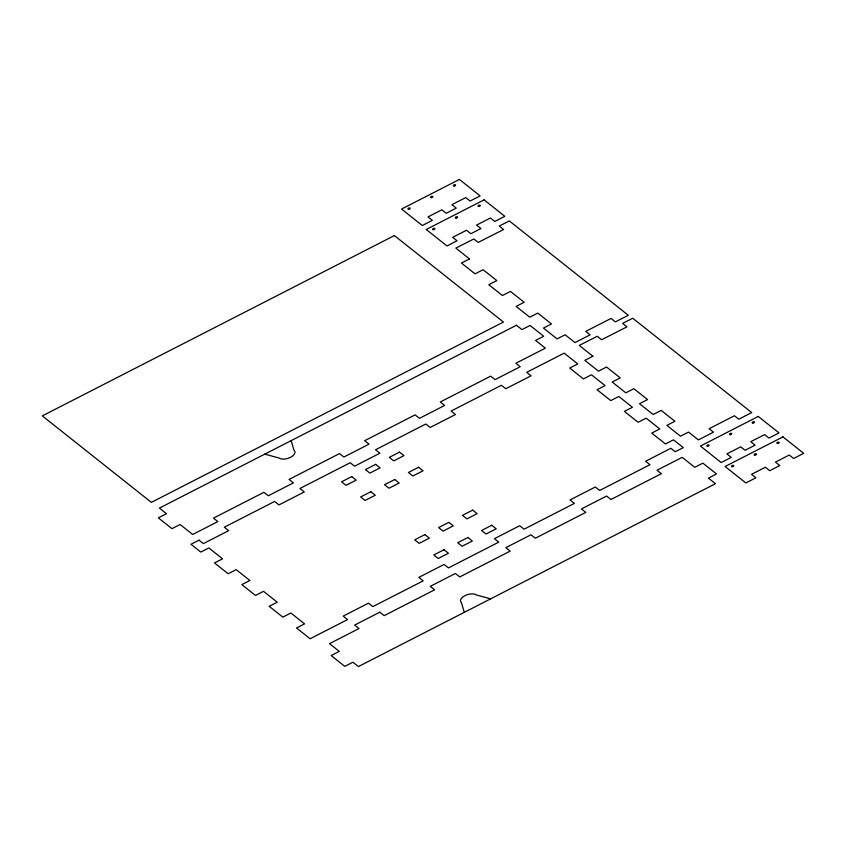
<?xml version="1.0" encoding="UTF-8"?>
<svg xmlns="http://www.w3.org/2000/svg" width="846" height="846" viewBox="0 0 846 846"><rect width="100%" height="100%" fill="white"/><g stroke="black" fill="none" stroke-linecap="round" stroke-linejoin="round"><path stroke-width="1.27" d="M264.787 454.143L278.863 457.94A8.851 4.547 -16.7 0 0 290.506 457.337A8.851 4.547 -16.7 0 0 293.953 450.209L291.161 440.639M490.648 598.841L476.573 595.034A8.851 4.547 -16.7 0 0 464.919 595.647A8.851 4.547 -16.7 0 0 461.482 602.764L464.274 612.345M459.389 179.437L401.543 209.057L422.302 225.522L432.359 220.372L428.002 216.904L441.834 209.829L446.191 213.287L456.248 208.127L451.891 204.669L465.723 197.594L470.08 201.052L480.147 195.891L459.389 179.437M394.384 235.569L42.3 415.883L151.349 502.365L503.433 322.04L394.384 235.569M484.071 199.857L426.225 229.478L446.984 245.943L457.041 240.793L452.684 237.335L466.516 230.249L470.873 233.708L480.94 228.557L476.573 225.089L490.405 218.014L494.762 221.472L504.829 216.322L484.071 199.857M469.477 258.908L461.43 263.032L475.061 273.84L483.108 269.715L496.824 280.597L488.777 284.711L502.408 295.518L510.455 291.405L524.16 302.276L516.113 306.4L529.744 317.208L537.792 313.083L551.507 323.965L543.46 328.079L557.091 338.897L565.139 334.773L574.994 342.588L590.085 334.857L585.728 331.399L611.024 318.445L615.38 321.903L628.314 315.283L509.345 220.943L499.246 226.062L503.56 229.541L478.191 242.432L473.866 238.953L455.857 248.111L469.477 258.908M516.451 325.255L159.418 508.108L166.461 513.691L158.339 517.858L171.971 528.665L180.092 524.499L192.677 534.482L217.824 521.601L213.467 518.143L263.91 492.309L268.277 495.767L293.425 482.886L289.057 479.428L339.51 453.593L343.867 457.052L369.015 444.171L364.658 440.713L415.1 414.868L419.468 418.336L444.615 405.456L440.258 401.998L490.701 376.153L495.069 379.611L520.216 366.73L515.849 363.272L545.353 348.171L535.581 340.42L543.703 336.253L530.072 325.446L521.95 329.612L516.451 325.255M199.022 540.16L190.974 544.285L200.788 552.068L208.835 547.944L222.54 558.825L214.493 562.939L228.124 573.747L236.171 569.633L249.887 580.504L241.84 584.628L255.471 595.436L263.518 591.312L277.234 602.193L269.187 606.307L282.818 617.125L290.865 613.001L304.581 623.872L296.534 627.996L310.101 638.762L347.579 619.568L343.212 616.11L368.518 603.156L372.875 606.614L423.18 580.853L418.812 577.395L444.108 564.441L448.475 567.899L498.77 542.138L494.413 538.68L519.708 525.726L524.076 529.184L574.371 503.423L570.003 499.965L595.309 487L599.666 490.469L649.971 464.708L645.604 461.25L670.899 448.285L675.267 451.743L683.314 447.629L673.501 439.846L665.453 443.96L651.737 433.089L659.785 428.964L646.154 418.157L638.106 422.281L624.39 411.41L632.438 407.286L618.807 396.478L610.759 400.592L597.054 389.72L605.102 385.596L591.47 374.789L583.423 378.913L569.707 368.042L577.755 363.917L564.176 353.152L526.709 372.335L531.066 375.804L505.771 388.758L501.403 385.3L451.108 411.061L455.465 414.519L430.17 427.473L425.813 424.015L375.508 449.776L379.875 453.234L354.569 466.188L350.212 462.73L299.918 488.491L304.274 491.949L278.979 504.903L274.612 501.445L224.317 527.206L228.674 530.664L203.378 543.618L199.022 540.16M351.756 476.594L341.551 481.818L345.993 485.34L356.198 480.116L351.756 476.594M375.645 464.359L365.44 469.583L369.882 473.104L380.097 467.88L375.645 464.359M399.545 452.124L389.329 457.348L393.771 460.869L403.986 455.645L399.545 452.124M592.887 356.219L584.84 360.343L598.471 371.151L606.519 367.027L620.224 377.908L612.176 382.022L625.807 392.84L633.855 388.716L647.571 399.587L639.523 403.711L653.154 414.519L661.202 410.395L674.918 421.276L666.87 425.39L680.501 436.208L688.549 432.084L698.405 439.899L713.495 432.169L709.128 428.711L734.434 415.756L738.791 419.214L751.724 412.594L632.755 318.255L622.645 323.373L626.971 326.852L601.591 339.743L597.276 336.264L579.267 345.422L592.887 356.219M370.844 491.727L360.629 496.951L365.07 500.472L375.286 495.248L370.844 491.727M394.733 479.492L384.518 484.716L388.97 488.237L399.175 483.013L394.733 479.492M418.622 467.256L408.417 472.48L412.859 476.002L423.063 470.778L418.622 467.256M424.914 534.609L414.699 539.833L419.151 543.354L429.356 538.13L424.914 534.609M448.803 522.373L438.598 527.597L443.04 531.119L453.245 525.895L448.803 522.373M472.692 510.127L462.487 515.362L466.929 518.884L477.144 513.659L472.692 510.127M443.991 549.741L433.787 554.965L438.228 558.487L448.443 553.263L443.991 549.741M467.891 537.506L457.675 542.73L462.117 546.252L472.332 541.028L467.891 537.506M491.78 525.271L481.564 530.495L486.016 534.016L496.221 528.792L491.78 525.271M758.259 416.444L700.425 446.075L721.173 462.529L731.23 457.379L726.873 453.921L740.705 446.836L745.062 450.294L755.129 445.144L750.762 441.686L764.594 434.601L768.961 438.059L779.018 432.909L758.259 416.444M379.801 612.197L354.643 625.078L359.011 628.536L329.506 643.647L339.288 651.399L331.156 655.555L344.787 666.362L352.919 662.207L358.408 666.563L715.441 483.711L708.398 478.117L716.52 473.961L702.889 463.153L694.767 467.309L682.183 457.337L657.035 470.217L661.403 473.675L610.949 499.51L606.593 496.052L581.435 508.932L585.802 512.39L535.349 538.225L530.992 534.767L505.845 547.648L510.201 551.106L459.759 576.94L455.391 573.482L430.244 586.363L434.611 589.821L384.158 615.655L379.801 612.197M782.941 436.874L725.107 466.495L745.855 482.95L755.922 477.8L751.555 474.342L765.387 467.256L769.754 470.714L779.811 465.564L775.444 462.106L789.276 455.021L793.643 458.479L803.7 453.329L782.941 436.874M754.907 455.063A1.184 0.603 -16.7 0 0 756.472 454.059A1.184 0.603 -16.7 0 0 754.632 454.048A1.184 0.603 -16.7 0 0 754.907 455.063M732.213 466.685A1.184 0.603 -16.7 0 0 733.768 465.681A1.184 0.603 -16.7 0 0 731.938 465.67A1.184 0.603 -16.7 0 0 732.213 466.685M777.601 443.441A1.184 0.603 -16.7 0 0 779.166 442.437A1.184 0.603 -16.7 0 0 777.326 442.426A1.184 0.603 -16.7 0 0 777.601 443.441M752.919 423.021A1.184 0.603 -16.7 0 0 754.484 422.017A1.184 0.603 -16.7 0 0 752.644 422.006A1.184 0.603 -16.7 0 0 752.919 423.021M707.52 446.265A1.184 0.603 -16.7 0 0 709.085 445.26A1.184 0.603 -16.7 0 0 707.245 445.25A1.184 0.603 -16.7 0 0 707.52 446.265M730.225 434.643A1.184 0.603 -16.7 0 0 731.779 433.638A1.184 0.603 -16.7 0 0 729.95 433.628A1.184 0.603 -16.7 0 0 730.225 434.643M456.036 218.056A1.184 0.603 -16.7 0 0 457.591 217.052A1.184 0.603 -16.7 0 0 455.761 217.041A1.184 0.603 -16.7 0 0 456.036 218.056M433.332 229.678A1.184 0.603 -16.7 0 0 434.897 228.674A1.184 0.603 -16.7 0 0 433.057 228.663A1.184 0.603 -16.7 0 0 433.332 229.678M478.73 206.435A1.184 0.603 -16.7 0 0 480.295 205.43A1.184 0.603 -16.7 0 0 478.455 205.419A1.184 0.603 -16.7 0 0 478.73 206.435M454.048 186.004A1.184 0.603 -16.7 0 0 455.603 184.999A1.184 0.603 -16.7 0 0 453.773 184.999A1.184 0.603 -16.7 0 0 454.048 186.004M408.65 209.258A1.184 0.603 -16.7 0 0 410.215 208.253A1.184 0.603 -16.7 0 0 408.375 208.243A1.184 0.603 -16.7 0 0 408.65 209.258M431.344 197.636A1.184 0.603 -16.7 0 0 432.909 196.632A1.184 0.603 -16.7 0 0 431.069 196.621A1.184 0.603 -16.7 0 0 431.344 197.636"/></g></svg>
